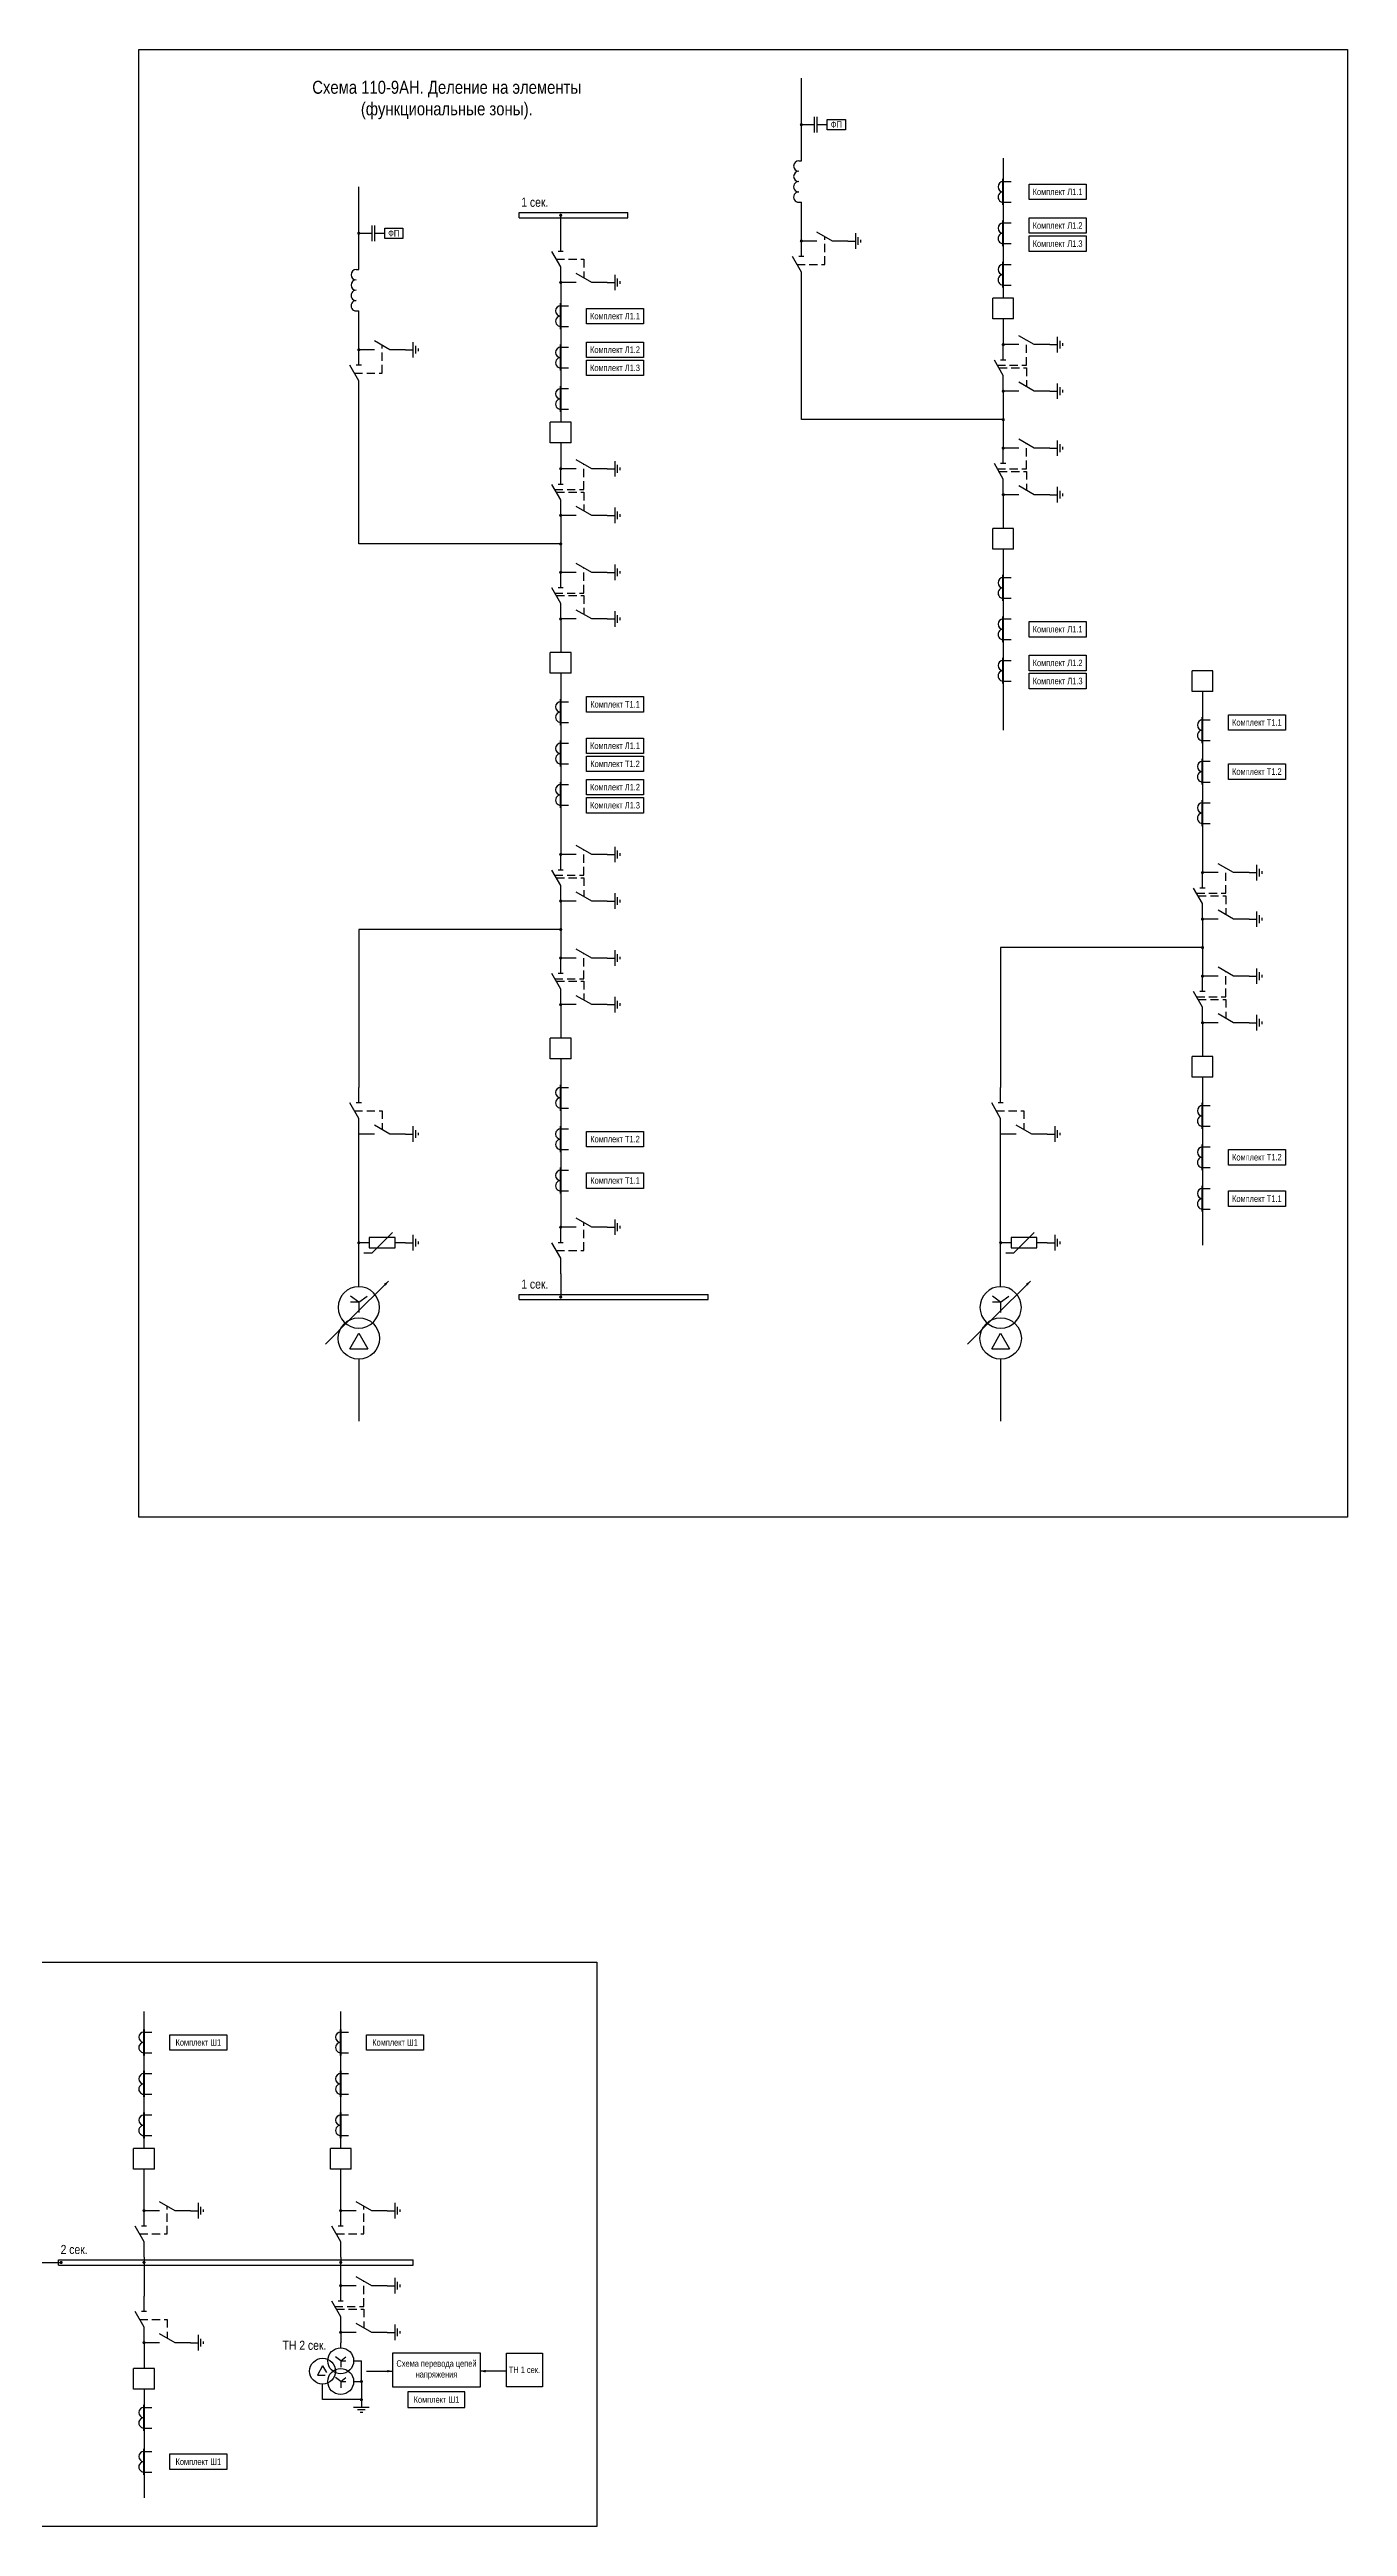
# Model space of a CAD drawing. Header units: millimetres. Extents: x -73 to 1780, y 0 to 1300.
# Drawn here: x 1278 to 1780, y 343 to 1300 of the extents above; entities that cross this region are included whole.
import ezdxf
from ezdxf.enums import TextEntityAlignment as Align

# ---------------------------------------------------------------- set-up
doc = ezdxf.new("R2010")
doc.units = ezdxf.units.MM
doc.linetypes.add('штриховая2', pattern=[9.525, 6.35, -3.175])
doc.layers.add('Основная', color=7, linetype='Continuous')
doc.styles.get("Standard").update_dxf_attribs({"font": 'ARIALN.TTF'})
doc.styles.add('Вывод', font='tahoma.ttf', dxfattribs={"height": 2.5})
doc.styles.add('Компонент', font='ARIALN.TTF', dxfattribs={"height": 3.5})
doc.styles.add('Функция', font='ARIALN.TTF', dxfattribs={"height": 2})

# ---------------------------------------------------------------- blocks, each defined once
blk = doc.blocks.new('*U45')
at = {"layer": 'Основная', "color": 0}
for p, q in [((0, 0), (137, 0)), ((0, -2), (0, 0)), ((137, -2), (137, 0)), ((0, -2), (137, -2))]:
    blk.add_line(p, q, dxfattribs=at)
at = {"layer": 'Основная', "style": 'Компонент'}
blk.add_attdef('ОШ', text='', height=3.5, dxfattribs=at).set_placement((6, 4), align=Align.MIDDLE_CENTER)
blk = doc.blocks.new('*U14')
at = {"layer": 'Основная', "color": 0}
blk.add_line((0, 0), (6, 3.43), dxfattribs=at)
blk = doc.blocks.new('*U26')
at = {"layer": 'Основная', "color": 0}
for p, q in [((-3, 0), (-9, 0)), ((9, 0), (3, 0))]:
    blk.add_line(p, q, dxfattribs=at)
at = {"layer": 'Основная', "ltscale": 0.25, "xscale": -1}
blk.add_blockref('*U14', (3, 0), dxfattribs=at)
at = {"layer": 'Основная'}
for tag, height, style, p in [('ОУ', 3.5, 'Компонент', (-25, 0)), ('В1', 2.5, 'Вывод', (-7, -2)), ('В2', 2.5, 'Вывод', (7, -2))]:
    blk.add_attdef(tag, text='', height=height, dxfattribs=dict(at, style=style)).set_placement(p, align=Align.MIDDLE_CENTER)
blk = doc.blocks.new('*U27')
at = {"layer": 'Основная'}
for p, q in [((-3, 0), (0, 0)), ((0, -3), (0, 3)), ((1, -1.5), (1, 1.5)), ((2, -0.5), (2, 0.5))]:
    blk.add_line(p, q, dxfattribs=at)
blk = doc.blocks.new('*U16')
at = {"layer": 'Основная', "color": 0}
blk.add_line((0, -1), (0, 1), dxfattribs=at)
blk = doc.blocks.new('*U25')
at = {"layer": 'Основная', "color": 0}
for p, q in [((0, 3), (0, 9)), ((0, -9), (0, -3))]:
    blk.add_line(p, q, dxfattribs=at)
at = {"ltscale": 0.25, "rotation": 89.99999999999999}
blk.add_blockref('*U16', (0, 3), dxfattribs=at)
at = {"layer": 'Основная', "ltscale": 0.25, "rotation": 89.99999999999999}
blk.add_blockref('*U14', (0, -3), dxfattribs=at)
at = {"layer": 'Основная'}
for tag, height, style, p in [('ОУ', 3.5, 'Компонент', (-12, 0)), ('В1', 2.5, 'Вывод', (2, 7)), ('В2', 2.5, 'Вывод', (2, -7))]:
    blk.add_attdef(tag, text='', height=height, dxfattribs=dict(at, style=style)).set_placement(p, align=Align.MIDDLE_CENTER)
blk = doc.blocks.new('*U29')
at = {"layer": 'Основная'}
for p, q in [((0, 0), (-8, 0)), ((-8, -8), (-8, 0)), ((0, -8), (0, 0)), ((0, -8), (-8, -8))]:
    blk.add_line(p, q, dxfattribs=at)
at = {"layer": 'Основная', "style": 'Компонент'}
blk.add_attdef('ОУ', text='', height=3.5, dxfattribs=at).set_placement((-15, -3), align=Align.MIDDLE_CENTER)
blk = doc.blocks.new('*U54')
at = {"ltscale": 0.25, "const_width": 0.6}
blk.add_lwpolyline([(0, 0.3, 1), (0, -0.3, 1)], format="xyb", close=True, dxfattribs=at)
at = {"layer": 'Основная', "color": 0}
for p, q in [((0, 0), (0, -2)), ((0, -2), (0, -8)), ((0, -8), (0, -10))]:
    blk.add_line(p, q, dxfattribs=at)
blk = doc.blocks.new('*U52')
at = {"ltscale": 0.25}
for p, q in [((0, 4), (3, 4)), ((0, -4), (3, -4))]:
    blk.add_line(p, q, dxfattribs=at)
for centre, major_axis, start_param, end_param in [((0, -2), (-2, 0), 4.712389, 7.853982), ((0, 2), (0, -2), 3.141593, 6.283185)]:
    blk.add_ellipse(centre, major_axis=major_axis, ratio=1, start_param=start_param, end_param=end_param, dxfattribs=at)
at = {"layer": 'Основная', "color": 0, "lineweight": 50}
blk.add_line((0, -5), (0, 5), dxfattribs=at)
at = {"layer": 'Основная'}
for tag, height, style, p in [('ОУ', 3.5, 'Компонент', (-6, 0)), ('В1', 2.5, 'Вывод', (5, 6)), ('В2', 2.5, 'Вывод', (5, -6))]:
    blk.add_attdef(tag, text='', height=height, dxfattribs=dict(at, style=style)).set_placement(p, align=Align.MIDDLE_CENTER)
blk = doc.blocks.new('*U30')
at = {"ltscale": 0.25, "const_width": 0.6}
blk.add_lwpolyline([(0, -0.3, 1), (0, 0.3, 1)], format="xyb", close=True, dxfattribs=at)
at = {"layer": 'Основная', "color": 0}
for p, q in [((0, 14), (0, 16)), ((0, 2), (0, 14)), ((0, 0), (0, 2))]:
    blk.add_line(p, q, dxfattribs=at)
blk = doc.blocks.new('*U43')
at = {"ltscale": 0.25, "const_width": 0.6}
blk.add_lwpolyline([(0, -0.3, 1), (0, 0.3, 1)], format="xyb", close=True, dxfattribs=at)
at = {"layer": 'Основная', "color": 0}
for p, q in [((0, 7), (0, 9)), ((0, 2), (0, 7)), ((0, 0), (0, 2))]:
    blk.add_line(p, q, dxfattribs=at)
blk = doc.blocks.new('*U44')
at = {"ltscale": 0.25, "const_width": 0.6}
blk.add_lwpolyline([(0, 0.3, 1), (0, -0.3, 1)], format="xyb", close=True, dxfattribs=at)
at = {"layer": 'Основная', "color": 0}
for p, q in [((0, 0), (0, -2)), ((0, -2), (0, -2)), ((0, -2), (0, -4))]:
    blk.add_line(p, q, dxfattribs=at)
blk = doc.blocks.new('*U72')
at = {"ltscale": 0.35}
for p, q in [((0, 2), (-2, -1.5)), ((0, 2), (1.5, -0.5)), ((-2, -1.5), (1, -1.5))]:
    blk.add_line(p, q, dxfattribs=at)
blk.add_circle((0, 0), 5, dxfattribs=at)
at = {"ltscale": 0.35, "style": 'Компонент'}
blk.add_attdef('ОУ', text='', height=3.5, dxfattribs=at).set_placement((-7, 10), align=Align.MIDDLE_CENTER)
blk = doc.blocks.new('*U39')
at = {"ltscale": 0.35}
for q in [(-2, 1.5), (2, 1.5), (2, 0), (0, -2.5)]:
    blk.add_line((0, 0), q, dxfattribs=at)
blk.add_circle((0, 0), 5, dxfattribs=at)
at = {"ltscale": 0.35, "style": 'Компонент'}
blk.add_attdef('ОУ', text='', height=3.5, dxfattribs=at).set_placement((0, 8), align=Align.MIDDLE_CENTER)
blk = doc.blocks.new('*U46')
at = {"ltscale": 0.25, "const_width": 0.6}
blk.add_lwpolyline([(0, -0.3, 1), (0, 0.3, 1)], format="xyb", close=True, dxfattribs=at)
at = {"layer": 'Основная', "color": 0}
for p, q in [((0, 6), (0, 8)), ((0, 2), (0, 6)), ((0, 0), (0, 2))]:
    blk.add_line(p, q, dxfattribs=at)
blk = doc.blocks.new('*U42')
at = {"layer": 'Основная'}
for p, q in [((3, 0), (-3, 0)), ((0, 3), (0, 0)), ((1.5, -1), (-1.5, -1)), ((0.5, -2), (-0.5, -2))]:
    blk.add_line(p, q, dxfattribs=at)
blk = doc.blocks.new('*U47')
at = {"ltscale": 0.25, "const_width": 0.6}
blk.add_lwpolyline([(0.3, 0, 1), (-0.3, 0, 1)], format="xyb", close=True, dxfattribs=at)
at = {"layer": 'Основная', "color": 0}
for p, q in [((-13, 0), (-15, 0)), ((-2, 0), (-13, 0)), ((0, 0), (-2, 0))]:
    blk.add_line(p, q, dxfattribs=at)
blk = doc.blocks.new('*U75')
at = {"layer": 'Основная', "color": 0}
for p, q in [((0, 0), (42, 0)), ((0, -2), (0, 0)), ((42, -2), (42, 0)), ((0, -2), (42, -2))]:
    blk.add_line(p, q, dxfattribs=at)
at = {"layer": 'Основная', "style": 'Компонент'}
blk.add_attdef('ОШ', text='', height=3.5, dxfattribs=at).set_placement((6, 4), align=Align.MIDDLE_CENTER)
blk = doc.blocks.new('*U36')
at = {"ltscale": 0.25, "const_width": 0.6}
blk.add_lwpolyline([(0, -0.3, 1), (0, 0.3, 1)], format="xyb", close=True, dxfattribs=at)
at = {"layer": 'Основная', "color": 0}
for p, q in [((0, 7), (0, 9)), ((0, 2), (0, 7)), ((0, 0), (0, 2))]:
    blk.add_line(p, q, dxfattribs=at)
blk = doc.blocks.new('*U35')
at = {"ltscale": 0.25}
for p, q in [((0, 8), (1, 8)), ((0, -8), (1, -8))]:
    blk.add_line(p, q, dxfattribs=at)
for centre, major_axis, start_param, end_param in [((0, -2), (-2, 0), 4.712389, 7.853982), ((0, 6), (0, -2), 3.141593, 6.283185), ((0, 2), (0, -2), 3.141593, 6.283185), ((0, -6), (-2, 0), 4.712389, 7.853982)]:
    blk.add_ellipse(centre, major_axis=major_axis, ratio=1, start_param=start_param, end_param=end_param, dxfattribs=at)
at = {"layer": 'Основная'}
for tag, height, style, p in [('ОУ', 3.5, 'Компонент', (-6, 0)), ('В1', 2.5, 'Вывод', (5, 6)), ('В2', 2.5, 'Вывод', (5, -6))]:
    blk.add_attdef(tag, text='', height=height, dxfattribs=dict(at, style=style)).set_placement(p, align=Align.MIDDLE_CENTER)
blk = doc.blocks.new('*U73')
at = {"layer": 'Основная', "color": 0}
for p, q in [((0, 0), (73, 0)), ((0, -2), (0, 0)), ((73, -2), (73, 0)), ((0, -2), (73, -2))]:
    blk.add_line(p, q, dxfattribs=at)
at = {"layer": 'Основная', "style": 'Компонент'}
blk.add_attdef('ОШ', text='', height=3.5, dxfattribs=at).set_placement((6, 4), align=Align.MIDDLE_CENTER)
blk = doc.blocks.new('*U55')
at = {"ltscale": 0.35}
for q in [(4, 4), (-7, -4)]:
    blk.add_line((-4, -4), q, dxfattribs=at)
blk.add_lwpolyline([(5, 2), (-5, 2), (-5, -2), (5, -2)], close=True, dxfattribs=at)
at = {"layer": 'Основная', "color": 0}
for p, q in [((9, 0), (5, 0)), ((-5, 0), (-9, 0))]:
    blk.add_line(p, q, dxfattribs=at)
at = {"layer": 'Основная'}
for tag, height, style, p in [('ОУ', 3.5, 'Компонент', (0, 6)), ('В1', 2.5, 'Вывод', (-7, -2)), ('F', 2, 'Функция', (-3, -5)), ('В2', 2.5, 'Вывод', (7, -2))]:
    blk.add_attdef(tag, text='', height=height, dxfattribs=dict(at, style=style)).set_placement(p, align=Align.MIDDLE_CENTER)
blk = doc.blocks.new('*U56')
at = {"layer": 'Основная'}
for p, q in [((-3, 0), (0, 0)), ((0, -3), (0, 3)), ((1, -1.5), (1, 1.5)), ((2, -0.5), (2, 0.5))]:
    blk.add_line(p, q, dxfattribs=at)
blk = doc.blocks.new('*U59')
at = {"ltscale": 0.25}
for p, q in [((-3.46, -4), (0, 2)), ((0, 2), (3.46, -4)), ((-3.46, -4), (3.46, -4))]:
    blk.add_line(p, q, dxfattribs=at)
blk.add_circle((0, 0), 8, dxfattribs=at)
at = {"layer": 'Основная', "style": 'Компонент'}
blk.add_attdef('ОУ', text='', height=3.5, dxfattribs=at).set_placement((17, 0), align=Align.MIDDLE_CENTER)
blk = doc.blocks.new('*U60')
at = {"ltscale": 0.25}
for p, q in [((0, 0), (-20, 0)), ((14.44, 0), (0, 0))]:
    blk.add_line(p, q, dxfattribs=at)
blk.add_lwpolyline([(-18, 0, 1, 0, 0), (-20, 0, 0, 0, 0)], format="xyseb", dxfattribs=at)
at = {"layer": 'Основная', "style": 'Вывод'}
blk.add_attdef('ОС', text='', height=2.5, dxfattribs=at).set_placement((3, 2), align=Align.MIDDLE_CENTER)
blk = doc.blocks.new('*U61')
at = {"ltscale": 0.25}
for q in [(-3.2, 4.4), (3.2, 4.4), (0, -2), (3.21, 2)]:
    blk.add_line((0, 2), q, dxfattribs=at)
blk.add_circle((0, 0), 8, dxfattribs=at)
at = {"layer": 'Основная', "style": 'Компонент'}
blk.add_attdef('ОУ', text='', height=3.5, dxfattribs=at).set_placement((-17, 0), align=Align.MIDDLE_CENTER)

msp = doc.modelspace()

# ---------------------------------------------------------------- linework, layer by layer
at = {"ltscale": 0.25, "const_width": 0.6}
for points in [[(1568.7, 1271, 1), (1569.3, 1271, 1)], [(1475.7, 1236, 1), (1476.3, 1236, 1)], [(1397.7, 1229, 1), (1398.3, 1229, 1)], [(1475.7, 1210, 1), (1476.3, 1210, 1)], [(1646.7, 1186, 1), (1647.3, 1186, 1)], [(1646.7, 1168, 1), (1647.3, 1168, 1)], [(1646.7, 1157, 1), (1647.3, 1157, 1)], [(1646.7, 1146, 1), (1647.3, 1146, 1)], [(1475.7, 1138, 1), (1476.3, 1138, 1)], [(1475.7, 1120, 1), (1476.3, 1120, 1)], [(1646.7, 1128, 1), (1647.3, 1128, 1)], [(1475.7, 1109, 1), (1476.3, 1109, 1)], [(1475.7, 1098, 1), (1476.3, 1098, 1)], [(1475.7, 1080, 1), (1476.3, 1080, 1)], [(1475.7, 989, 1), (1476.3, 989, 1)], [(1723.7, 982, 1), (1724.3, 982, 1)], [(1475.7, 971, 1), (1476.3, 971, 1)], [(1475.7, 960, 1), (1476.3, 960, 1)], [(1723.7, 964, 1), (1724.3, 964, 1)], [(1475.7, 949, 1), (1476.3, 949, 1)], [(1723.7, 953, 1), (1724.3, 953, 1)], [(1723.7, 942, 1), (1724.3, 942, 1)], [(1475.7, 931, 1), (1476.3, 931, 1)], [(1723.7, 924, 1), (1724.3, 924, 1)], [(1475.7, 845, 1), (1476.3, 845, 1)], [(1397.7, 839, 1), (1398.3, 839, 1)], [(1645.7, 839, 1), (1646.3, 839, 1)], [(1475.7, 818, 1), (1476.3, 818, 1)], [(1282.7, 445, 1), (1283.3, 445, 1)], [(1314.7, 445, 1), (1315.3, 445, 1)], [(1390.7, 445, 1), (1391.3, 445, 1)]]:
    msp.add_lwpolyline(points, format="xyb", close=True, dxfattribs=at)
at = {"layer": 'Основная'}
for points in [[(1313, 1300), (1780, 1300), (1780, 733), (1313, 733)], [(1579, 1273), (1586, 1273), (1586, 1269), (1579, 1269)], [(1408, 1231), (1415, 1231), (1415, 1227), (1408, 1227)], [(951, 561), (1490, 561), (1490, 343), (951, 343)], [(1411, 410), (1411, 397), (1445, 397), (1445, 410)], [(1455, 410), (1469, 410), (1469, 397), (1455, 397)]]:
    msp.add_lwpolyline(points, close=True, dxfattribs=at)
for points in [[(1569, 1257), (1569, 1289)], [(1574, 1274), (1574, 1268)], [(1575, 1274), (1575, 1268)], [(1569, 1271), (1574, 1271)], [(1575, 1271), (1579, 1271)], [(1647, 1258), (1647, 1204)], [(1398, 1215), (1398, 1247)], [(1476, 1228), (1476, 1236)], [(1569, 1235), (1569, 1241)], [(1398, 1229), (1403, 1229)], [(1403, 1232), (1403, 1226)], [(1404, 1232), (1404, 1226)], [(1404, 1229), (1408, 1229)], [(1476, 1210), (1476, 1156)], [(1647, 1157), (1569, 1157), (1569, 1208)], [(1398, 1193), (1398, 1199)], [(1647, 1196), (1647, 1186)], [(1647, 1168), (1647, 1146)], [(1476, 1109), (1398, 1109), (1398, 1166)], [(1476, 1148), (1476, 1138)], [(1476, 1120), (1476, 1098)], [(1647, 1128), (1647, 1115)], [(1647, 1107), (1647, 1037)], [(1476, 1080), (1476, 1067)], [(1476, 1059), (1476, 989)], [(1724, 1052), (1724, 982)], [(1476, 971), (1476, 949)], [(1476, 960), (1398, 960), (1398, 899)], [(1724, 964), (1724, 942)], [(1724, 953), (1646, 953), (1646, 899)], [(1476, 931), (1476, 918)], [(1724, 924), (1724, 911)], [(1476, 910), (1476, 845)], [(1724, 903), (1724, 838)], [(1398, 822), (1398, 881)], [(1646, 822), (1646, 881)], [(1476, 827), (1476, 818)], [(1398, 794), (1398, 770)], [(1646, 794), (1646, 770)], [(1315, 489), (1315, 542)], [(1391, 489), (1391, 542)], [(1272, 445), (1283, 445)], [(1315, 447), (1315, 445)], [(1315, 445), (1315, 432)], [(1391, 447), (1391, 445)], [(1391, 412), (1391, 414)], [(1391, 412), (1391, 414)], [(1401, 403), (1411, 403)], [(1455, 403), (1445, 403)], [(1315, 396), (1315, 354)]]:
    msp.add_lwpolyline(points, dxfattribs=at)
at = {"layer": 'Основная', "color": 5}
for points in [[(1657, 1248), (1679, 1248), (1679, 1242), (1657, 1242)], [(1657, 1235), (1679, 1235), (1679, 1229), (1657, 1229)], [(1657, 1228), (1679, 1228), (1679, 1222), (1657, 1222)], [(1486, 1200), (1508, 1200), (1508, 1194), (1486, 1194)], [(1486, 1187), (1508, 1187), (1508, 1181), (1486, 1181)], [(1486, 1180), (1508, 1180), (1508, 1174), (1486, 1174)], [(1657, 1079), (1679, 1079), (1679, 1073), (1657, 1073)], [(1657, 1066), (1679, 1066), (1679, 1060), (1657, 1060)], [(1657, 1059), (1679, 1059), (1679, 1053), (1657, 1053)], [(1486, 1050), (1508, 1050), (1508, 1044), (1486, 1044)], [(1486, 1034), (1508, 1034), (1508, 1028), (1486, 1028)], [(1734, 1043), (1756, 1043), (1756, 1037), (1734, 1037)], [(1486, 1027), (1508, 1027), (1508, 1021), (1486, 1021)], [(1734, 1024), (1756, 1024), (1756, 1018), (1734, 1018)], [(1486, 1018), (1508, 1018), (1508, 1012), (1486, 1012)], [(1486, 1011), (1508, 1011), (1508, 1005), (1486, 1005)], [(1486, 882), (1508, 882), (1508, 876), (1486, 876)], [(1734, 875), (1756, 875), (1756, 869), (1734, 869)], [(1486, 866), (1508, 866), (1508, 860), (1486, 860)], [(1734, 859), (1756, 859), (1756, 853), (1734, 853)], [(1325, 533), (1347, 533), (1347, 527), (1325, 527)], [(1401, 533), (1423, 533), (1423, 527), (1401, 527)], [(1439, 395), (1417, 395), (1417, 389), (1439, 389)], [(1325, 371), (1347, 371), (1347, 365), (1325, 365)]]:
    msp.add_lwpolyline(points, close=True, dxfattribs=at)
at = {"layer": 'Основная', "linetype": 'штриховая2', "ltscale": 0.5}
for points in [[(1567.29, 1217), (1578, 1217), (1578, 1227.71)], [(1474.29, 1219), (1485, 1219), (1485, 1211.71)], [(1644.71, 1178), (1656, 1178), (1656, 1187.71)], [(1396.29, 1175), (1407, 1175), (1407, 1185.71)], [(1645.29, 1177), (1656, 1177), (1656, 1169.71)], [(1473.71, 1130), (1485, 1130), (1485, 1139.71)], [(1644.71, 1138), (1656, 1138), (1656, 1147.71)], [(1645.29, 1137), (1656, 1137), (1656, 1129.71)], [(1474.29, 1129), (1485, 1129), (1485, 1121.71)], [(1473.71, 1090), (1485, 1090), (1485, 1099.71)], [(1474.29, 1089), (1485, 1089), (1485, 1081.71)], [(1473.71, 981), (1485, 981), (1485, 990.71)], [(1474.29, 980), (1485, 980), (1485, 972.71)], [(1721.71, 974), (1733, 974), (1733, 983.71)], [(1722.29, 973), (1733, 973), (1733, 965.71)], [(1473.71, 941), (1485, 941), (1485, 950.71)], [(1474.29, 940), (1485, 940), (1485, 932.71)], [(1721.71, 934), (1733, 934), (1733, 943.71)], [(1722.29, 933), (1733, 933), (1733, 925.71)], [(1396.29, 890), (1407, 890), (1407, 882.71)], [(1644.29, 890), (1655, 890), (1655, 882.71)], [(1474.29, 836), (1485, 836), (1485, 846.71)], [(1313.29, 456), (1324, 456), (1324, 466.71)], [(1389.29, 456), (1400, 456), (1400, 466.71)], [(1388.71, 428), (1400, 428), (1400, 437.71)], [(1313.29, 423), (1324, 423), (1324, 415.71)], [(1389.29, 427), (1400, 427), (1400, 419.71)]]:
    msp.add_lwpolyline(points, dxfattribs=at)
at = {"layer": 'Основная', "ltscale": 100}
for points in [[(1396, 407), (1399, 407)], [(1384, 392), (1384, 398)], [(1396, 399), (1399, 399)], [(1399, 399), (1399, 392)]]:
    msp.add_lwpolyline(points, dxfattribs=at)
at = {"layer": 'Основная'}
for points in [[(1411, 403, 0, 1, 0), (1409, 403, 0, 0, 0)], [(1445, 403, 0, 1, 0), (1447, 403, 0, 0, 0)]]:
    msp.add_lwpolyline(points, format="xyseb", dxfattribs=at)

# ---------------------------------------------------------------- block references
at = {"ltscale": 0.35}
for name, p in [('*U55', (1407, 839)), ('*U55', (1655, 839)), ('*U59', (1398, 802)), ('*U59', (1646, 802))]:
    msp.add_blockref(name, p, dxfattribs=at)
at = {"ltscale": 0.35, "xscale": -1}
for p in [(1398, 814), (1646, 814)]:
    msp.add_blockref('*U61', p, dxfattribs=at)
at = {"layer": 'Основная', "ltscale": 0.35}
for name, p in [('*U35', (1568, 1249)), ('*U35', (1397, 1207)), ('*U39', (1391, 407)), ('*U39', (1391, 399))]:
    msp.add_blockref(name, p, dxfattribs=at)
at = {"layer": 'Основная', "ltscale": 0.25}
for name, p in [('*U52', (1647, 1245)), ('*U36', (1569, 1226)), ('*U25', (1476, 1219)), ('*U25', (1569, 1217)), ('*U26', (1578, 1226)), ('*U27', (1590, 1226)), ('*U52', (1647, 1229)), ('*U52', (1647, 1213)), ('*U26', (1485, 1210)), ('*U27', (1497, 1210)), ('*U52', (1476, 1197)), ('*U29', (1651, 1204)), ('*U36', (1398, 1184)), ('*U26', (1407, 1184)), ('*U27', (1419, 1184)), ('*U26', (1656, 1186)), ('*U27', (1668, 1186)), ('*U25', (1398, 1175)), ('*U52', (1476, 1181)), ('*U25', (1647, 1177)), ('*U52', (1476, 1165)), ('*U26', (1656, 1168)), ('*U27', (1668, 1168)), ('*U29', (1480, 1156)), ('*U26', (1656, 1146)), ('*U27', (1668, 1146)), ('*U26', (1485, 1138)), ('*U27', (1497, 1138)), ('*U25', (1647, 1137)), ('*U25', (1476, 1129)), ('*U26', (1656, 1128)), ('*U27', (1668, 1128)), ('*U26', (1485, 1120)), ('*U27', (1497, 1120)), ('*U29', (1651, 1115)), ('*U26', (1485, 1098)), ('*U27', (1497, 1098)), ('*U25', (1476, 1089)), ('*U52', (1647, 1092)), ('*U26', (1485, 1080)), ('*U27', (1497, 1080)), ('*U52', (1647, 1076)), ('*U29', (1480, 1067)), ('*U52', (1647, 1060)), ('*U29', (1728, 1060)), ('*U52', (1476, 1044)), ('*U52', (1724, 1037)), ('*U52', (1476, 1028)), ('*U52', (1724, 1021)), ('*U52', (1476, 1012)), ('*U52', (1724, 1005)), ('*U25', (1476, 980)), ('*U26', (1485, 989)), ('*U27', (1497, 989)), ('*U25', (1724, 973)), ('*U26', (1733, 982)), ('*U27', (1745, 982)), ('*U26', (1485, 971)), ('*U27', (1497, 971)), ('*U26', (1733, 964)), ('*U27', (1745, 964)), ('*U25', (1476, 940)), ('*U26', (1485, 949)), ('*U27', (1497, 949)), ('*U25', (1724, 933)), ('*U26', (1733, 942)), ('*U27', (1745, 942)), ('*U26', (1485, 931)), ('*U27', (1497, 931)), ('*U26', (1733, 924)), ('*U27', (1745, 924)), ('*U29', (1480, 918)), ('*U29', (1728, 911)), ('*U52', (1476, 895)), ('*U25', (1398, 890)), ('*U25', (1646, 890)), ('*U52', (1724, 888)), ('*U26', (1407, 881)), ('*U27', (1419, 881)), ('*U52', (1476, 879)), ('*U26', (1655, 881)), ('*U27', (1667, 881)), ('*U52', (1724, 872)), ('*U52', (1476, 863)), ('*U52', (1724, 856)), ('*U25', (1476, 836)), ('*U26', (1485, 845)), ('*U27', (1497, 845)), ('*U56', (1419, 839)), ('*U56', (1667, 839)), ('*U52', (1315, 530)), ('*U52', (1391, 530)), ('*U52', (1315, 514)), ('*U52', (1391, 514)), ('*U52', (1315, 498)), ('*U52', (1391, 498)), ('*U29', (1319, 489)), ('*U29', (1395, 489)), ('*U30', (1315, 465)), ('*U30', (1391, 465)), ('*U25', (1315, 456)), ('*U26', (1324, 465)), ('*U27', (1336, 465)), ('*U25', (1391, 456)), ('*U26', (1400, 465)), ('*U27', (1412, 465)), ('*U43', (1391, 436)), ('*U25', (1315, 423)), ('*U25', (1391, 427)), ('*U26', (1400, 436)), ('*U27', (1412, 436)), ('*U26', (1400, 418)), ('*U54', (1315, 414)), ('*U26', (1324, 414)), ('*U27', (1336, 414)), ('*U44', (1391, 418)), ('*U27', (1412, 418)), ('*U29', (1319, 404)), ('*U46', (1399, 399)), ('*U47', (1399, 392)), ('*U52', (1315, 385)), ('*U42', (1399, 389)), ('*U52', (1315, 368))]:
    msp.add_blockref(name, p, dxfattribs=at)
for name, p, values in [('*U75', (1460, 1237.01), {'ОШ': '1 сек.'}), ('*U73', (1460, 819.01), {'ОШ': '1 сек.'}), ('*U45', (1282, 446.01), {'ОШ': '2 сек.'})]:
    msp.add_blockref(name, p, dxfattribs=at).add_auto_attribs(values)
at = {"layer": 'Основная', "ltscale": 0.25, "rotation": 224.9999999999999}
for p in [(1395.36, 810.05), (1643.36, 810.05)]:
    msp.add_blockref('*U60', p, dxfattribs=at)
at = {"layer": 'Основная', "ltscale": 0.35}
msp.add_blockref('*U72', (1384, 403), dxfattribs=at).add_auto_attribs({'ОУ': 'ТН 2 сек.'})

# ---------------------------------------------------------------- texts
at = {"layer": 'Основная', "color": 3, "insert": (1432, 1280.5), "char_height": 5, "width": 132, "attachment_point": 5}
msp.add_mtext('Схема 110-9АН. Деление на элементы (функциональные зоны).', dxfattribs=at)
at = {"layer": 'Основная', "char_height": 2.5, "attachment_point": 5}
for s, insert, width in [('ФП', (1582.5, 1271), 7), ('Комплект Л1.1', (1668, 1245), 22), ('ФП', (1411.5, 1229), 7), ('Комплект Л1.2', (1668, 1232), 22), ('Комплект Л1.3', (1668, 1225), 22), ('Комплект Л1.1', (1497, 1197), 22), ('Комплект Л1.2', (1497, 1184), 22), ('Комплект Л1.3', (1497, 1177), 22), ('Комплект Л1.1', (1668, 1076), 22), ('Комплект Л1.2', (1668, 1063), 22), ('Комплект Л1.3', (1668, 1056), 22), ('Комплект T1.1', (1497, 1047), 22), ('Комплект T1.1', (1745, 1040), 22), ('Комплект Л1.1', (1497, 1031), 22), ('Комплект T1.2', (1497, 1024), 22), ('Комплект Л1.2', (1497, 1015), 22), ('Комплект T1.2', (1745, 1021), 22), ('Комплект Л1.3', (1497, 1008), 22), ('Комплект T1.2', (1497, 879), 22), ('Комплект T1.2', (1745, 872), 22), ('Комплект T1.1', (1497, 863), 22), ('Комплект T1.1', (1745, 856), 22), ('Комплект Ш1', (1336, 530), 22), ('Комплект Ш1', (1412, 530), 22), ('Схема перевода цепей напряжения', (1428, 403.5), 34), ('ТН 1 сек.', (1462, 403.5), 14), ('Комплект Ш1', (1428, 392), 22), ('Комплект Ш1', (1336, 368), 22)]:
    msp.add_mtext(s, dxfattribs=dict(at, insert=insert, width=width))

doc.saveas('drawing.dxf')
